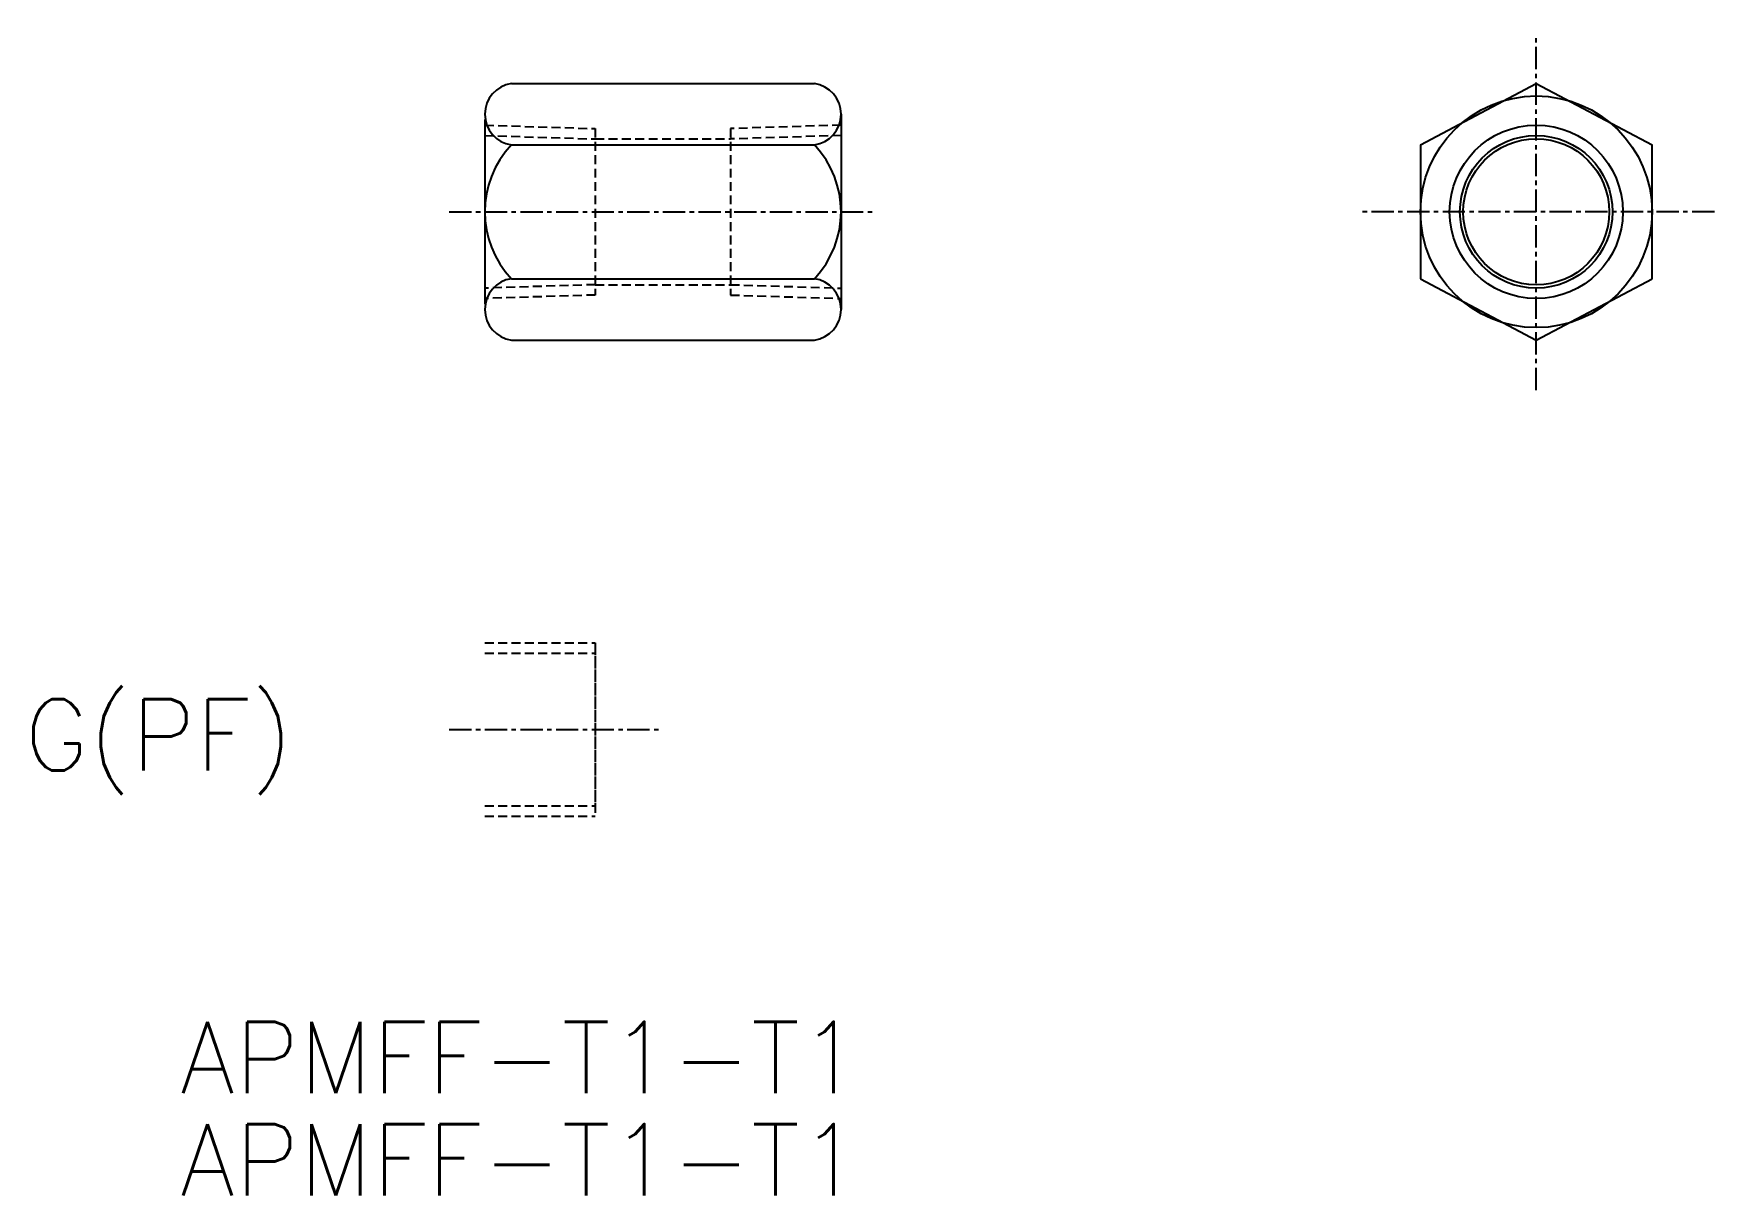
# Model space of a CAD drawing. Extents: x 123.5 to 217.8, y 200.8 to 266.
import ezdxf

# ---------------------------------------------------------------- set-up
doc = ezdxf.new("R2010")
doc.units = 0
doc.linetypes.add('CENTER', pattern=[2, 1.25, -0.25, 0.25, -0.25])
doc.linetypes.add('DASHED', pattern=[0.75, 0.5, -0.25])
doc.layers.get('0').update_dxf_attribs({"linetype": 'CONTINUOUS'})
doc.layers.add('CENTER', color=1, linetype='CENTER')
doc.styles.get("Standard").update_dxf_attribs({"font": 'txt.shx', "bigfont": '@extfont2.shx'})

msp = doc.modelspace()

# ---------------------------------------------------------------- linework, layer by layer
at = {"color": 7, "linetype": 'CONTINUOUS'}
for p, q in [((150.293, 263.19), (167.293, 263.19)), ((201.319, 259.743), (207.819, 263.19)), ((207.819, 263.19), (214.319, 259.743)), ((168.793, 261.467), (168.793, 250.514)), ((148.793, 261.17), (148.793, 250.811)), ((201.319, 259.743), (201.319, 252.237)), ((214.319, 252.237), (214.319, 259.743)), ((150.293, 252.237), (167.293, 252.237)), ((201.319, 252.237), (207.819, 248.79)), ((207.819, 248.79), (214.319, 252.237)), ((150.293, 248.79), (167.293, 248.79))]:
    msp.add_line(p, q, dxfattribs=at)
for radius in [6.5, 4.283, 4.1]:
    msp.add_circle((207.819, 255.99), radius, dxfattribs=at)
at = {"color": 3, "linetype": 'CONTINUOUS'}
msp.add_circle((207.819, 255.99), 4.864, dxfattribs=at)
at = {"color": 7, "linetype": 'CONTINUOUS'}
for centre, start, end in [((150.534, 261.467), 97.93614, 262.06386), ((167.053, 261.467), 277.93614, 82.06386), ((150.534, 250.514), 97.93614, 262.06386), ((167.053, 250.514), 277.93614, 82.06386)]:
    msp.add_arc(centre, 1.74, start, end, dxfattribs=at)
at = {"layer": 'CENTER', "color": 1, "linetype": 'CENTER'}
for p, q in [((207.819, 245.99), (207.819, 265.99)), ((146.793, 255.99), (170.793, 255.99)), ((217.819, 255.99), (197.819, 255.99)), ((146.793, 226.934), (158.793, 226.934))]:
    msp.add_line(p, q, dxfattribs=at)
at = {"layer": 'CENTER', "color": 3, "linetype": 'DASHED'}
for p, q in [((148.793, 260.854), (154.993, 260.661)), ((154.993, 260.661), (154.993, 251.32)), ((168.793, 260.854), (162.593, 260.661)), ((162.593, 260.661), (162.593, 251.32)), ((148.775, 260.274), (154.993, 260.079)), ((154.993, 260.09), (162.593, 260.09)), ((168.812, 260.274), (162.593, 260.079)), ((154.993, 251.901), (148.775, 251.707)), ((154.993, 251.32), (148.793, 251.126)), ((154.993, 251.89), (162.593, 251.89)), ((162.593, 251.901), (168.812, 251.707)), ((162.593, 251.32), (168.793, 251.126)), ((148.793, 231.798), (154.993, 231.798)), ((148.793, 231.217), (154.993, 231.217)), ((154.993, 231.798), (154.993, 222.07)), ((154.993, 231.604), (154.993, 222.263)), ((148.793, 222.651), (154.993, 222.651)), ((148.793, 222.07), (154.993, 222.07))]:
    msp.add_line(p, q, dxfattribs=at)
at = {"layer": 'CENTER', "color": 7, "linetype": 'CONTINUOUS'}
msp.add_line((150.293, 259.743), (167.293, 259.743), dxfattribs=at)
for centre, start, end in [((154.238, 255.99), 136.42642, 223.57358), ((163.349, 255.99), 316.42642, 43.57358)]:
    msp.add_arc(centre, 5.444, start, end, dxfattribs=at)

# ---------------------------------------------------------------- texts
at = {"color": 7, "linetype": 'CONTINUOUS'}
for s, p in [('G(PF)', (122.95, 224.632)), ('APMFF-T1-T1', (131.685, 206.535)), ('APMFF-T1-T1', (131.685, 200.794))]:
    msp.add_text(s, height=4, dxfattribs=at).set_placement(p)

doc.saveas('drawing.dxf')
